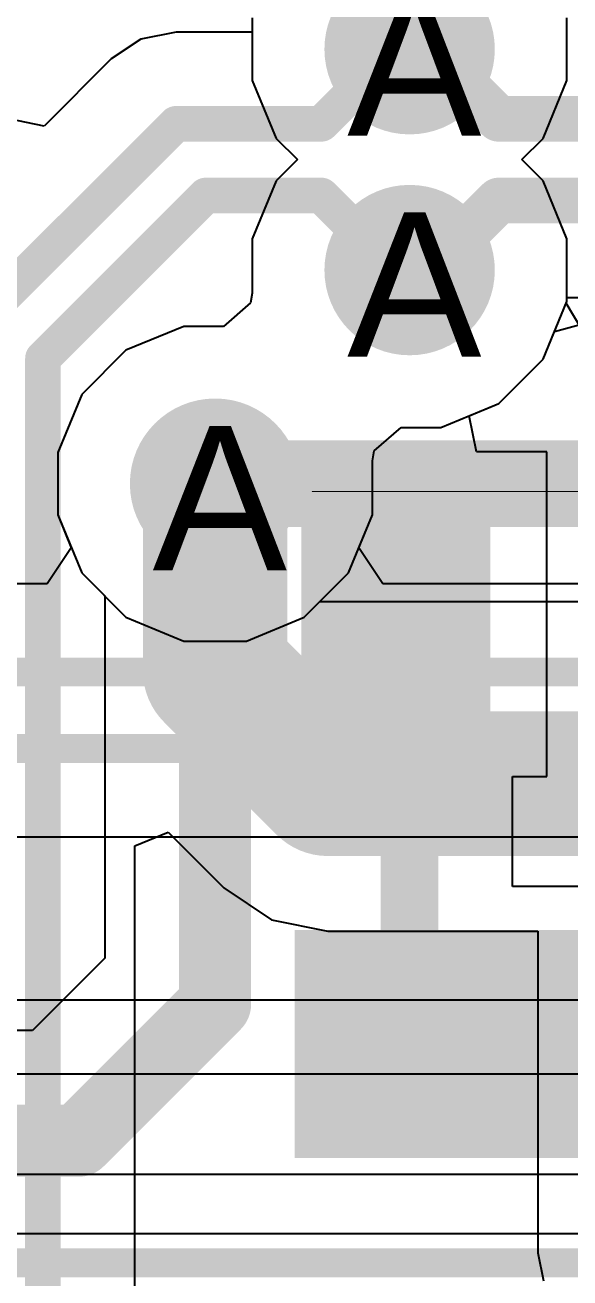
# Model space of a CAD drawing. Header units: inches. Extents: x 0 to 5271, y 0 to 5417.
# Drawn here: x 68.591 to 70.51, y 88.583 to 92.995 of the extents above; entities that cross this region are included whole.
import ezdxf

# ---------------------------------------------------------------- set-up
doc = ezdxf.new("R2010")
doc.units = ezdxf.units.IN
for name, color, linetype in [('Bottom Layer', 5, 'Continuous'), ('Drill Drawing', 1, 'Continuous'), ('L2_GND1', 16, 'Continuous'), ('L3_SIG1', 76, 'Continuous'), ('L4_PWR', 90, 'Continuous'), ('L5_GND2', 156, 'Continuous'), ('L6_SIG2', 130, 'Continuous'), ('L7_GND3', 216, 'Continuous'), ('Top Layer', 1, 'Continuous'), ('Top Overlay', 2, 'Continuous'), ('Top Paste', 8, 'Continuous'), ('Top Solder', 216, 'Continuous'), ('Via Holes', 16, 'Continuous')]:
    doc.layers.add(name, color=color, linetype=linetype)
doc.styles.add('Arial', font='', dxfattribs={"height": 0.2})
doc.styles.get('Arial').set_extended_font_data('Arial')

# ---------------------------------------------------------------- blocks, each defined once
blk = doc.blocks.new('SOT_23_5_273')
at = {"layer": 'Top Layer'}
for points in [[(-1.85, 1.25), (-0.75, 1.25), (-0.75, 0.65), (-1.85, 0.65)], [(0.75, 1.25), (1.85, 1.25), (1.85, 0.65), (0.75, 0.65)], [(-1.85, 0.3), (-0.75, 0.3), (-0.75, -0.3), (-1.85, -0.3)], [(-1.85, -0.65), (-0.75, -0.65), (-0.75, -1.25), (-1.85, -1.25)], [(0.75, -0.65), (1.85, -0.65), (1.85, -1.25), (0.75, -1.25)]]:
    blk.add_hatch(color=1, dxfattribs=at).paths.add_polyline_path(points)
at = {"layer": 'Top Paste'}
for points in [[(-1.85, 1.25), (-0.75, 1.25), (-0.75, 0.65), (-1.85, 0.65)], [(0.75, 1.25), (1.85, 1.25), (1.85, 0.65), (0.75, 0.65)], [(-1.85, 0.3), (-0.75, 0.3), (-0.75, -0.3), (-1.85, -0.3)], [(-1.85, -0.65), (-0.75, -0.65), (-0.75, -1.25), (-1.85, -1.25)], [(0.75, -0.65), (1.85, -0.65), (1.85, -1.25), (0.75, -1.25)]]:
    blk.add_hatch(color=8, dxfattribs=at).paths.add_polyline_path(points)
at = {"layer": 'Top Solder'}
for points in [[(-1.9516, 1.3516), (-0.6484, 1.3516), (-0.6484, 0.5484), (-1.9516, 0.5484)], [(0.6484, 1.3516), (1.9516, 1.3516), (1.9516, 0.5484), (0.6484, 0.5484)], [(-1.9516, 0.4016), (-0.6484, 0.4016), (-0.6484, -0.4016), (-1.9516, -0.4016)], [(-1.9516, -0.5484), (-0.6484, -0.5484), (-0.6484, -1.3516), (-1.9516, -1.3516)], [(0.6484, -0.5484), (1.9516, -0.5484), (1.9516, -1.3516), (0.6484, -1.3516)]]:
    blk.add_hatch(color=216, dxfattribs=at).paths.add_polyline_path(points)
at = {"layer": 'Top Overlay'}
for points in [[(0.8736, 1.4986, 0.127, 0.127, 0), (-0.879, 1.4986, 0.127, 0.127, 0)], [(-0.879, 1.4986, 0.127, 0.127, 0), (-0.879, 1.3986, 0.127, 0.127, 0)], [(0.8736, 1.4986, 0.127, 0.127, 0), (0.8736, 1.3986, 0.127, 0.127, 0)], [(-2.0066, 0.9398, 0.127, 0.127, 0), (-2.1336, 1.0668, 0.127, 0.127, 0)], [(-2.1336, 1.0668, 0.127, 0.127, 0), (-2.1336, 0.8128, 0.127, 0.127, 0)], [(-2.0066, 0.9398, 0.127, 0.127, 0), (-2.1336, 0.8128, 0.127, 0.127, 0)], [(0.88, 0.44, 0.127, 0.127, 0), (0.88, -0.418, 0.127, 0.127, 0)], [(-0.879, -1.3986, 0.127, 0.127, 0), (-0.879, -1.4986, 0.127, 0.127, 0)], [(0.8736, -1.3986, 0.127, 0.127, 0), (0.8736, -1.4986, 0.127, 0.127, 0)], [(0.8736, -1.4986, 0.127, 0.127, 0), (-0.879, -1.4986, 0.127, 0.127, 0)]]:
    blk.add_lwpolyline(points, format="xyseb", dxfattribs=at)
for points in [[(-0.9108, 1.4986, 0.0635, 0.0635, 1), (-0.8473, 1.4986, 0.0635, 0.0635, 1)], [(-0.9108, 1.4986, 0.0635, 0.0635, 1), (-0.8473, 1.4986, 0.0635, 0.0635, 1)], [(0.8418, 1.4986, 0.0635, 0.0635, 1), (0.9053, 1.4986, 0.0635, 0.0635, 1)], [(0.8418, 1.4986, 0.0635, 0.0635, 1), (0.9053, 1.4986, 0.0635, 0.0635, 1)], [(-0.9108, 1.3986, 0.0635, 0.0635, 1), (-0.8473, 1.3986, 0.0635, 0.0635, 1)], [(0.8418, 1.3986, 0.0635, 0.0635, 1), (0.9053, 1.3986, 0.0635, 0.0635, 1)], [(-2.1654, 1.0668, 0.0635, 0.0635, 1), (-2.1019, 1.0668, 0.0635, 0.0635, 1)], [(-2.1654, 1.0668, 0.0635, 0.0635, 1), (-2.1019, 1.0668, 0.0635, 0.0635, 1)], [(-2.0384, 0.9398, 0.0635, 0.0635, 1), (-1.9749, 0.9398, 0.0635, 0.0635, 1)], [(-2.0384, 0.9398, 0.0635, 0.0635, 1), (-1.9749, 0.9398, 0.0635, 0.0635, 1)], [(-2.1654, 0.8128, 0.0635, 0.0635, 1), (-2.1019, 0.8128, 0.0635, 0.0635, 1)], [(-2.1654, 0.8128, 0.0635, 0.0635, 1), (-2.1019, 0.8128, 0.0635, 0.0635, 1)], [(0.8482, 0.44, 0.0635, 0.0635, 1), (0.9117, 0.44, 0.0635, 0.0635, 1)], [(0.8482, -0.418, 0.0635, 0.0635, 1), (0.9117, -0.418, 0.0635, 0.0635, 1)], [(-0.9108, -1.3986, 0.0635, 0.0635, 1), (-0.8473, -1.3986, 0.0635, 0.0635, 1)], [(0.8418, -1.3986, 0.0635, 0.0635, 1), (0.9053, -1.3986, 0.0635, 0.0635, 1)], [(-0.9108, -1.4986, 0.0635, 0.0635, 1), (-0.8473, -1.4986, 0.0635, 0.0635, 1)], [(-0.9108, -1.4986, 0.0635, 0.0635, 1), (-0.8473, -1.4986, 0.0635, 0.0635, 1)], [(0.8418, -1.4986, 0.0635, 0.0635, 1), (0.9053, -1.4986, 0.0635, 0.0635, 1)], [(0.8418, -1.4986, 0.0635, 0.0635, 1), (0.9053, -1.4986, 0.0635, 0.0635, 1)]]:
    blk.add_lwpolyline(points, format="xyseb", close=True, dxfattribs=at)
blk = doc.blocks.new('RES_0402_283')
at = {"layer": 'Top Layer'}
for points in [[(-0.6985, -0.3175), (-0.6985, 0.3175), (-0.2413, 0.3175), (-0.2413, -0.3175)], [(0.2413, -0.3175), (0.2413, 0.3175), (0.6985, 0.3175), (0.6985, -0.3175)]]:
    blk.add_hatch(color=1, dxfattribs=at).paths.add_polyline_path(points)
at = {"layer": 'Top Paste'}
for points in [[(-0.6985, -0.3175), (-0.6985, 0.3175), (-0.2413, 0.3175), (-0.2413, -0.3175)], [(0.2413, -0.3175), (0.2413, 0.3175), (0.6985, 0.3175), (0.6985, -0.3175)]]:
    blk.add_hatch(color=8, dxfattribs=at).paths.add_polyline_path(points)
at = {"layer": 'Top Solder'}
for points in [[(-0.7535, -0.3725), (-0.7535, 0.3725), (-0.1863, 0.3725), (-0.1863, -0.3725)], [(0.1863, -0.3725), (0.1863, 0.3725), (0.7535, 0.3725), (0.7535, -0.3725)]]:
    blk.add_hatch(color=216, dxfattribs=at).paths.add_polyline_path(points)
at = {"layer": 'Top Overlay'}
for points in [[(0.7874, 0.4064, 0.127, 0.127, 0), (-0.7874, 0.4064, 0.127, 0.127, 0)], [(-0.7874, 0.4064, 0.127, 0.127, 0), (-0.7874, -0.4064, 0.127, 0.127, 0)], [(0.7874, 0.4064, 0.127, 0.127, 0), (0.7874, -0.4064, 0.127, 0.127, 0)], [(0.7874, -0.4064, 0.127, 0.127, 0), (-0.7874, -0.4064, 0.127, 0.127, 0)], [(0.8128, -0.4318, 0.00323, 0.00323, 0), (-0.8128, -0.4318, 0.00323, 0.00323, 0)]]:
    blk.add_lwpolyline(points, format="xyseb", dxfattribs=at)
for points in [[(-0.8191, 0.4064, 0.0635, 0.0635, 1), (-0.7556, 0.4064, 0.0635, 0.0635, 1)], [(-0.8191, 0.4064, 0.0635, 0.0635, 1), (-0.7556, 0.4064, 0.0635, 0.0635, 1)], [(0.7556, 0.4064, 0.0635, 0.0635, 1), (0.8191, 0.4064, 0.0635, 0.0635, 1)], [(0.7556, 0.4064, 0.0635, 0.0635, 1), (0.8191, 0.4064, 0.0635, 0.0635, 1)], [(-0.8191, -0.4064, 0.0635, 0.0635, 1), (-0.7556, -0.4064, 0.0635, 0.0635, 1)], [(-0.8191, -0.4064, 0.0635, 0.0635, 1), (-0.7556, -0.4064, 0.0635, 0.0635, 1)], [(0.7556, -0.4064, 0.0635, 0.0635, 1), (0.8191, -0.4064, 0.0635, 0.0635, 1)], [(0.7556, -0.4064, 0.0635, 0.0635, 1), (0.8191, -0.4064, 0.0635, 0.0635, 1)], [(-0.8136, -0.4318, 0.00161, 0.00161, 1), (-0.812, -0.4318, 0.00161, 0.00161, 1)], [(0.812, -0.4318, 0.00161, 0.00161, 1), (0.8136, -0.4318, 0.00161, 0.00161, 1)]]:
    blk.add_lwpolyline(points, format="xyseb", close=True, dxfattribs=at)

msp = doc.modelspace()

# ---------------------------------------------------------------- hatches: boundary and pattern name
at = {"layer": 'Bottom Layer'}
h = msp.add_hatch(color=5, dxfattribs=at)
edge = h.paths.add_edge_path()
edge.add_arc((69.9453, 92.9095), 0.3, 0, 360)
h = msp.add_hatch(color=5, dxfattribs=at)
edge = h.paths.add_edge_path()
edge.add_arc((69.9453, 92.1317), 0.3, 0, 360)
h = msp.add_hatch(color=5, dxfattribs=at)
edge = h.paths.add_edge_path()
edge.add_arc((69.2604, 91.3795), 0.3, 0, 360)
at = {"layer": 'L2_GND1'}
h = msp.add_hatch(color=16, dxfattribs=at)
edge = h.paths.add_edge_path()
edge.add_arc((69.9453, 92.9095), 0.3, 0, 360)
h = msp.add_hatch(color=16, dxfattribs=at)
edge = h.paths.add_edge_path()
edge.add_arc((69.9453, 92.1317), 0.3, 0, 360)
h = msp.add_hatch(color=16, dxfattribs=at)
edge = h.paths.add_edge_path()
edge.add_arc((69.2604, 91.3795), 0.3, 0, 360)
at = {"layer": 'L3_SIG1'}
h = msp.add_hatch(color=76, dxfattribs=at)
edge = h.paths.add_edge_path()
edge.add_arc((69.9453, 92.9095), 0.3, 0, 360)
h = msp.add_hatch(color=76, dxfattribs=at)
edge = h.paths.add_edge_path()
edge.add_arc((69.9453, 92.1317), 0.3, 0, 360)
h = msp.add_hatch(color=76, dxfattribs=at)
edge = h.paths.add_edge_path()
edge.add_arc((69.2604, 91.3795), 0.3, 0, 360)
at = {"layer": 'L4_PWR'}
h = msp.add_hatch(color=90, dxfattribs=at)
edge = h.paths.add_edge_path()
edge.add_arc((69.9453, 92.9095), 0.3, 0, 360)
h = msp.add_hatch(color=90, dxfattribs=at)
edge = h.paths.add_edge_path()
edge.add_arc((69.9453, 92.1317), 0.3, 0, 360)
h = msp.add_hatch(color=90, dxfattribs=at)
edge = h.paths.add_edge_path()
edge.add_arc((69.2604, 91.3795), 0.3, 0, 360)
at = {"layer": 'L5_GND2'}
h = msp.add_hatch(color=156, dxfattribs=at)
edge = h.paths.add_edge_path()
edge.add_arc((69.9453, 92.9095), 0.3, 0, 360)
h = msp.add_hatch(color=156, dxfattribs=at)
edge = h.paths.add_edge_path()
edge.add_arc((69.9453, 92.1317), 0.3, 0, 360)
h = msp.add_hatch(color=156, dxfattribs=at)
edge = h.paths.add_edge_path()
edge.add_arc((69.2604, 91.3795), 0.3, 0, 360)
at = {"layer": 'L6_SIG2'}
h = msp.add_hatch(color=130, dxfattribs=at)
edge = h.paths.add_edge_path()
edge.add_arc((69.9453, 92.9095), 0.3, 0, 360)
h = msp.add_hatch(color=130, dxfattribs=at)
edge = h.paths.add_edge_path()
edge.add_arc((69.9453, 92.1317), 0.3, 0, 360)
h = msp.add_hatch(color=130, dxfattribs=at)
edge = h.paths.add_edge_path()
edge.add_arc((69.2604, 91.3795), 0.3, 0, 360)
at = {"layer": 'L7_GND3'}
h = msp.add_hatch(color=216, dxfattribs=at)
edge = h.paths.add_edge_path()
edge.add_arc((69.9453, 92.9095), 0.3, 0, 360)
h = msp.add_hatch(color=216, dxfattribs=at)
edge = h.paths.add_edge_path()
edge.add_arc((69.9453, 92.1317), 0.3, 0, 360)
h = msp.add_hatch(color=216, dxfattribs=at)
edge = h.paths.add_edge_path()
edge.add_arc((69.2604, 91.3795), 0.3, 0, 360)
at = {"layer": 'Top Layer'}
h = msp.add_hatch(color=1, dxfattribs=at)
edge = h.paths.add_edge_path()
edge.add_arc((69.9453, 92.9095), 0.3, 0, 360)
h = msp.add_hatch(color=1, dxfattribs=at)
edge = h.paths.add_edge_path()
edge.add_arc((69.9453, 92.1317), 0.3, 0, 360)
h = msp.add_hatch(color=1, dxfattribs=at)
edge = h.paths.add_edge_path()
edge.add_arc((69.2604, 91.3795), 0.3, 0, 360)
at = {"layer": 'Via Holes'}
h = msp.add_hatch(color=7, dxfattribs=at)
edge = h.paths.add_edge_path()
edge.add_arc((69.9453, 92.9095), 0.15, 0, 360)
h = msp.add_hatch(color=7, dxfattribs=at)
edge = h.paths.add_edge_path()
edge.add_arc((69.9453, 92.1317), 0.15, 0, 360)
h = msp.add_hatch(color=7, dxfattribs=at)
edge = h.paths.add_edge_path()
edge.add_arc((69.2604, 91.3795), 0.15, 0, 360)

# ---------------------------------------------------------------- linework, layer by layer
at = {"layer": 'Bottom Layer'}
for p, q in [((69.3913, 93.0197), (69.3913, 92.7993)), ((69.3913, 92.7993), (69.4756, 92.5956)), ((69.4756, 92.5956), (69.5507, 92.5206)), ((69.5507, 92.5206), (69.4756, 92.4455)), ((69.4756, 92.4455), (69.3913, 92.2419)), ((69.3913, 92.2419), (69.3913, 92.0508)), ((69.3913, 92.0508), (69.3852, 92.0161)), ((69.3852, 92.0161), (69.2903, 91.9335)), ((70.4556, 91.9159), (70.6102, 91.9573)), ((69.1502, 91.9335), (68.9466, 91.8492)), ((69.2903, 91.9335), (69.1502, 91.9335)), ((70.415, 91.8178), (70.4556, 91.9159)), ((68.9466, 91.8492), (68.7907, 91.6933)), ((70.2591, 91.662), (70.415, 91.8178)), ((68.7907, 91.6933), (68.7064, 91.4897)), ((70.0555, 91.5777), (70.2591, 91.662)), ((69.8205, 91.495), (69.9154, 91.5777)), ((69.9154, 91.5777), (70.0555, 91.5777)), ((68.7064, 91.4897), (68.7064, 91.2693)), ((69.8144, 91.4603), (69.8205, 91.495)), ((69.8144, 91.2693), (69.8144, 91.4603)), ((68.7064, 91.2693), (68.7907, 91.0657)), ((69.73, 91.0657), (69.8144, 91.2693)), ((68.7907, 91.0657), (68.9466, 90.9098)), ((69.5742, 90.9098), (69.73, 91.0657)), ((68.9466, 90.9098), (69.1502, 90.8255)), ((69.3706, 90.8255), (69.5742, 90.9098)), ((69.1502, 90.8255), (69.3706, 90.8255))]:
    msp.add_line(p, q, dxfattribs=at)
at = {"layer": 'L2_GND1'}
for p, q in [((69.3913, 93.0197), (69.3913, 92.7993)), ((70.4993, 92.7993), (70.4993, 93.0197)), ((69.3913, 92.7993), (69.4756, 92.5956)), ((70.415, 92.5956), (70.4993, 92.7993)), ((69.4756, 92.5956), (69.5507, 92.5206)), ((70.3399, 92.5206), (70.415, 92.5956)), ((69.5507, 92.5206), (69.4756, 92.4455)), ((70.415, 92.4455), (70.3399, 92.5206)), ((69.4756, 92.4455), (69.3913, 92.2419)), ((70.4993, 92.2419), (70.415, 92.4455)), ((69.3913, 92.2419), (69.3913, 92.0508)), ((70.4993, 92.0215), (70.4993, 92.2419)), ((69.3913, 92.0508), (69.3852, 92.0161)), ((69.3852, 92.0161), (69.2903, 91.9335)), ((70.415, 91.8178), (70.4993, 92.0215)), ((69.1502, 91.9335), (68.9466, 91.8492)), ((69.2903, 91.9335), (69.1502, 91.9335)), ((68.9466, 91.8492), (68.7907, 91.6933)), ((70.2591, 91.662), (70.415, 91.8178)), ((68.7907, 91.6933), (68.7064, 91.4897)), ((70.0555, 91.5777), (70.2591, 91.662)), ((69.8205, 91.495), (69.9154, 91.5777)), ((69.9154, 91.5777), (70.0555, 91.5777)), ((68.7064, 91.4897), (68.7064, 91.2693)), ((69.8144, 91.4603), (69.8205, 91.495)), ((69.8144, 91.2693), (69.8144, 91.4603)), ((68.7064, 91.2693), (68.7907, 91.0657)), ((69.73, 91.0657), (69.8144, 91.2693)), ((68.7907, 91.0657), (68.9466, 90.9098)), ((69.5742, 90.9098), (69.73, 91.0657)), ((68.9466, 90.9098), (69.1502, 90.8255)), ((69.3706, 90.8255), (69.5742, 90.9098)), ((69.1502, 90.8255), (69.3706, 90.8255)), ((71.0166, 89.5604), (59.9725, 89.5604)), ((59.9725, 89.3014), (70.9887, 89.3014))]:
    msp.add_line(p, q, dxfattribs=at)
at = {"layer": 'L3_SIG1'}
for p, q in [((69.3913, 93.0197), (69.3913, 92.9698)), ((69.1231, 92.9698), (68.9995, 92.9452)), ((69.3913, 92.9698), (69.1231, 92.9698)), ((68.9995, 92.9452), (68.8947, 92.8752)), ((68.8947, 92.8752), (68.6585, 92.639)), ((68.6585, 92.639), (68.5339, 92.6638)), ((68.9774, 90.104), (69.0948, 90.1526)), ((69.0948, 90.1526), (69.2912, 89.9562)), ((68.9774, 87.1169), (68.9774, 90.104)), ((69.2912, 89.9562), (69.4592, 89.8439)), ((69.4592, 89.8439), (69.6574, 89.8044)), ((69.6574, 89.8044), (70.397, 89.8044)), ((70.397, 89.8044), (70.397, 88.6714)), ((70.397, 88.6714), (70.4168, 88.5723))]:
    msp.add_line(p, q, dxfattribs=at)
for points in [[(69.6345, 92.6468, 0.1256, 0.1256, 0), (69.8971, 92.9095, 0.1256, 0.1256, 0)], [(69.8971, 92.9095, 0.1256, 0.1256, 0), (69.9453, 92.9095, 0.1256, 0.1256, 0)], [(68.4019, 91.9256, 0.1256, 0.1256, 0), (69.1231, 92.6468, 0.1256, 0.1256, 0)], [(69.1231, 92.6468, 0.1256, 0.1256, 0), (69.6345, 92.6468, 0.1256, 0.1256, 0)], [(68.6544, 91.821, 0.1256, 0.1256, 0), (69.2277, 92.3943, 0.1256, 0.1256, 0)], [(69.2277, 92.3943, 0.1256, 0.1256, 0), (69.6345, 92.3943, 0.1256, 0.1256, 0)], [(69.6345, 92.3943, 0.1256, 0.1256, 0), (69.8971, 92.1317, 0.1256, 0.1256, 0)], [(69.8971, 92.1317, 0.1256, 0.1256, 0), (69.9453, 92.1317, 0.1256, 0.1256, 0)], [(68.6544, 86.9831, 0.1256, 0.1256, 0), (68.6544, 91.821, 0.1256, 0.1256, 0)], [(69.2604, 90.7195, 0.508, 0.508, 0), (69.2604, 91.3795, 0.508, 0.508, 0)], [(69.2604, 90.7195, 0.508, 0.508, 0), (69.6574, 90.3224, 0.508, 0.508, 0)], [(69.6574, 90.3224, 0.508, 0.508, 0), (72.226, 90.3224, 0.508, 0.508, 0)]]:
    msp.add_lwpolyline(points, format="xyseb", dxfattribs=at)
for points in [[(69.8657, 92.9095, 0.0628, 0.0628, 1), (69.9285, 92.9095, 0.0628, 0.0628, 1)], [(69.8657, 92.9095, 0.0628, 0.0628, 1), (69.9285, 92.9095, 0.0628, 0.0628, 1)], [(69.9139, 92.9095, 0.0628, 0.0628, 1), (69.9767, 92.9095, 0.0628, 0.0628, 1)], [(69.0917, 92.6468, 0.0628, 0.0628, 1), (69.1545, 92.6468, 0.0628, 0.0628, 1)], [(69.0917, 92.6468, 0.0628, 0.0628, 1), (69.1545, 92.6468, 0.0628, 0.0628, 1)], [(69.6031, 92.6468, 0.0628, 0.0628, 1), (69.6659, 92.6468, 0.0628, 0.0628, 1)], [(69.6031, 92.6468, 0.0628, 0.0628, 1), (69.6659, 92.6468, 0.0628, 0.0628, 1)], [(69.1963, 92.3943, 0.0628, 0.0628, 1), (69.2591, 92.3943, 0.0628, 0.0628, 1)], [(69.1963, 92.3943, 0.0628, 0.0628, 1), (69.2591, 92.3943, 0.0628, 0.0628, 1)], [(69.6031, 92.3943, 0.0628, 0.0628, 1), (69.6659, 92.3943, 0.0628, 0.0628, 1)], [(69.6031, 92.3943, 0.0628, 0.0628, 1), (69.6659, 92.3943, 0.0628, 0.0628, 1)], [(69.8657, 92.1317, 0.0628, 0.0628, 1), (69.9285, 92.1317, 0.0628, 0.0628, 1)], [(69.8657, 92.1317, 0.0628, 0.0628, 1), (69.9285, 92.1317, 0.0628, 0.0628, 1)], [(69.9139, 92.1317, 0.0628, 0.0628, 1), (69.9767, 92.1317, 0.0628, 0.0628, 1)], [(68.6231, 91.821, 0.0628, 0.0628, 1), (68.6858, 91.821, 0.0628, 0.0628, 1)], [(68.6231, 91.821, 0.0628, 0.0628, 1), (68.6858, 91.821, 0.0628, 0.0628, 1)], [(69.1334, 91.3795, 0.254, 0.254, 1), (69.3874, 91.3795, 0.254, 0.254, 1)], [(69.1334, 90.7195, 0.254, 0.254, 1), (69.3874, 90.7195, 0.254, 0.254, 1)], [(69.1334, 90.7195, 0.254, 0.254, 1), (69.3874, 90.7195, 0.254, 0.254, 1)], [(69.5304, 90.3224, 0.254, 0.254, 1), (69.7844, 90.3224, 0.254, 0.254, 1)], [(69.5304, 90.3224, 0.254, 0.254, 1), (69.7844, 90.3224, 0.254, 0.254, 1)]]:
    msp.add_lwpolyline(points, format="xyseb", close=True, dxfattribs=at)
at = {"layer": 'L4_PWR'}
for p, q in [((69.3913, 93.0197), (69.3913, 92.7993)), ((70.4993, 92.7993), (70.4993, 93.0197)), ((69.3913, 92.7993), (69.4756, 92.5956)), ((70.415, 92.5956), (70.4993, 92.7993)), ((69.4756, 92.5956), (69.5507, 92.5206)), ((70.3399, 92.5206), (70.415, 92.5956)), ((69.5507, 92.5206), (69.4756, 92.4455)), ((70.415, 92.4455), (70.3399, 92.5206)), ((69.4756, 92.4455), (69.3913, 92.2419)), ((70.4993, 92.2419), (70.415, 92.4455)), ((69.3913, 92.2419), (69.3913, 92.0508)), ((70.4993, 92.0215), (70.4993, 92.2419)), ((69.3913, 92.0508), (69.3852, 92.0161)), ((69.3852, 92.0161), (69.2903, 91.9335)), ((70.415, 91.8178), (70.4993, 92.0215)), ((69.1502, 91.9335), (68.9466, 91.8492)), ((69.2903, 91.9335), (69.1502, 91.9335)), ((68.9466, 91.8492), (68.7907, 91.6933)), ((70.2591, 91.662), (70.415, 91.8178)), ((68.7907, 91.6933), (68.7064, 91.4897)), ((70.0555, 91.5777), (70.2591, 91.662)), ((69.8205, 91.495), (69.9154, 91.5777)), ((69.9154, 91.5777), (70.0555, 91.5777)), ((68.7064, 91.4897), (68.7064, 91.2693)), ((69.8144, 91.4603), (69.8205, 91.495)), ((69.8144, 91.2693), (69.8144, 91.4603)), ((68.7064, 91.2693), (68.7907, 91.0657)), ((69.73, 91.0657), (69.8144, 91.2693)), ((68.7907, 91.0657), (68.9466, 90.9098)), ((69.5742, 90.9098), (69.73, 91.0657)), ((68.9466, 90.9098), (69.1502, 90.8255)), ((69.3706, 90.8255), (69.5742, 90.9098)), ((69.1502, 90.8255), (69.3706, 90.8255))]:
    msp.add_line(p, q, dxfattribs=at)
at = {"layer": 'L5_GND2'}
for p, q in [((69.3913, 93.0197), (69.3913, 92.7993)), ((70.4993, 92.7993), (70.4993, 93.0197)), ((69.3913, 92.7993), (69.4756, 92.5956)), ((70.415, 92.5956), (70.4993, 92.7993)), ((69.4756, 92.5956), (69.5507, 92.5206)), ((70.3399, 92.5206), (70.415, 92.5956)), ((69.5507, 92.5206), (69.4756, 92.4455)), ((70.415, 92.4455), (70.3399, 92.5206)), ((69.4756, 92.4455), (69.3913, 92.2419)), ((70.4993, 92.2419), (70.415, 92.4455)), ((69.3913, 92.2419), (69.3913, 92.0508)), ((70.4993, 92.0215), (70.4993, 92.2419)), ((69.3913, 92.0508), (69.3852, 92.0161)), ((69.3852, 92.0161), (69.2903, 91.9335)), ((70.415, 91.8178), (70.4993, 92.0215)), ((69.1502, 91.9335), (68.9466, 91.8492)), ((69.2903, 91.9335), (69.1502, 91.9335)), ((68.9466, 91.8492), (68.7907, 91.6933)), ((70.2591, 91.662), (70.415, 91.8178)), ((68.7907, 91.6933), (68.7064, 91.4897)), ((70.0555, 91.5777), (70.2591, 91.662)), ((69.8205, 91.495), (69.9154, 91.5777)), ((69.9154, 91.5777), (70.0555, 91.5777)), ((68.7064, 91.4897), (68.7064, 91.2693)), ((69.8144, 91.4603), (69.8205, 91.495)), ((69.8144, 91.2693), (69.8144, 91.4603)), ((68.7064, 91.2693), (68.7541, 91.1542)), ((69.7667, 91.1542), (69.8144, 91.2693)), ((68.7541, 91.1542), (68.6692, 91.0272)), ((69.8515, 91.0272), (69.7667, 91.1542)), ((68.6692, 91.0272), (68.4463, 91.0272)), ((85.1784, 91.0272), (69.8515, 91.0272)), ((68.206, 90.1364), (84.9381, 90.1364)), ((71.0292, 88.9466), (62.4194, 88.9466))]:
    msp.add_line(p, q, dxfattribs=at)
for points in [[(68.3176, 90.7164, 0.1016, 0.1016, 0), (85.1784, 90.7164, 0.1016, 0.1016, 0)], [(68.206, 90.4472, 0.1016, 0.1016, 0), (85.0668, 90.4472, 0.1016, 0.1016, 0)], [(62.2907, 88.6358, 0.1016, 0.1016, 0), (73.5477, 88.6358, 0.1016, 0.1016, 0)]]:
    msp.add_lwpolyline(points, format="xyseb", dxfattribs=at)
at = {"layer": 'L6_SIG2'}
for p, q in [((69.3913, 93.0197), (69.3913, 92.7993)), ((70.4993, 92.7993), (70.4993, 93.0197)), ((69.3913, 92.7993), (69.4756, 92.5956)), ((70.415, 92.5956), (70.4993, 92.7993)), ((69.4756, 92.5956), (69.5507, 92.5206)), ((70.3399, 92.5206), (70.415, 92.5956)), ((69.5507, 92.5206), (69.4756, 92.4455)), ((70.415, 92.4455), (70.3399, 92.5206)), ((69.4756, 92.4455), (69.3913, 92.2419)), ((70.4993, 92.2419), (70.415, 92.4455)), ((69.3913, 92.2419), (69.3913, 92.0508)), ((70.4993, 92.0215), (70.4993, 92.2419)), ((69.3913, 92.0508), (69.3852, 92.0161)), ((69.3852, 92.0161), (69.2903, 91.9335)), ((70.4965, 92.0148), (70.4993, 92.0215)), ((70.5778, 91.8792), (70.4965, 92.0148)), ((69.1502, 91.9335), (68.9466, 91.8492)), ((69.2903, 91.9335), (69.1502, 91.9335)), ((68.9466, 91.8492), (68.7907, 91.6933)), ((68.7907, 91.6933), (68.7064, 91.4897)), ((68.7064, 91.4897), (68.7064, 91.2693)), ((68.7064, 91.2693), (68.7907, 91.0657)), ((68.7907, 91.0657), (68.9466, 90.9098)), ((69.5742, 90.9098), (69.6295, 90.9651)), ((69.6295, 90.9651), (70.7351, 90.9651)), ((68.9466, 90.9098), (69.1502, 90.8255)), ((69.3706, 90.8255), (69.5742, 90.9098)), ((69.1502, 90.8255), (69.3706, 90.8255)), ((71.3197, 88.7378), (68.3825, 88.7378))]:
    msp.add_line(p, q, dxfattribs=at)
msp.add_lwpolyline([(69.2604, 91.3795, 0.3048, 0.3048, 0), (70.7351, 91.3795, 0.3048, 0.3048, 0)], format="xyseb", dxfattribs=at)
msp.add_lwpolyline([(69.1842, 91.3795, 0.1524, 0.1524, 1), (69.3366, 91.3795, 0.1524, 0.1524, 1)], format="xyseb", close=True, dxfattribs=at)
at = {"layer": 'L7_GND3'}
for p, q in [((69.3913, 93.0197), (69.3913, 92.7993)), ((70.4993, 92.7993), (70.4993, 93.0197)), ((69.3913, 92.7993), (69.4756, 92.5956)), ((70.415, 92.5956), (70.4993, 92.7993)), ((69.4756, 92.5956), (69.5507, 92.5206)), ((70.3399, 92.5206), (70.415, 92.5956)), ((69.5507, 92.5206), (69.4756, 92.4455)), ((70.415, 92.4455), (70.3399, 92.5206)), ((69.4756, 92.4455), (69.3913, 92.2419)), ((70.4993, 92.2419), (70.415, 92.4455)), ((69.3913, 92.2419), (69.3913, 92.0508)), ((70.4993, 92.0215), (70.4993, 92.2419)), ((69.3913, 92.0508), (69.3852, 92.0161)), ((69.3852, 92.0161), (69.2903, 91.9335)), ((70.415, 91.8178), (70.4993, 92.0215)), ((69.1502, 91.9335), (68.9466, 91.8492)), ((69.2903, 91.9335), (69.1502, 91.9335)), ((68.9466, 91.8492), (68.7907, 91.6933)), ((70.2591, 91.662), (70.415, 91.8178)), ((68.7907, 91.6933), (68.7064, 91.4897)), ((70.0555, 91.5777), (70.2591, 91.662)), ((69.8205, 91.495), (69.9154, 91.5777)), ((69.9154, 91.5777), (70.0555, 91.5777)), ((68.7064, 91.4897), (68.7064, 91.2693)), ((69.8144, 91.4603), (69.8205, 91.495)), ((69.8144, 91.2693), (69.8144, 91.4603)), ((68.7064, 91.2693), (68.7907, 91.0657)), ((69.73, 91.0657), (69.8144, 91.2693)), ((68.7907, 91.0657), (68.9466, 90.9098)), ((69.5742, 90.9098), (69.73, 91.0657)), ((68.9466, 90.9098), (69.1502, 90.8255)), ((69.3706, 90.8255), (69.5742, 90.9098)), ((69.1502, 90.8255), (69.3706, 90.8255))]:
    msp.add_line(p, q, dxfattribs=at)
at = {"layer": 'Top Layer'}
for p, q in [((69.3913, 93.0197), (69.3913, 92.7993)), ((69.3913, 92.7993), (69.4756, 92.5956)), ((69.4756, 92.5956), (69.5507, 92.5206)), ((69.5507, 92.5206), (69.4756, 92.4455)), ((69.4756, 92.4455), (69.3913, 92.2419)), ((69.3913, 92.2419), (69.3913, 92.0508)), ((69.3913, 92.0508), (69.3852, 92.0161)), ((70.4993, 92.0215), (70.4993, 92.0357)), ((70.4993, 92.0357), (72.5405, 92.0357)), ((69.3852, 92.0161), (69.2903, 91.9335)), ((70.415, 91.8178), (70.4993, 92.0215)), ((69.1502, 91.9335), (68.9466, 91.8492)), ((69.2903, 91.9335), (69.1502, 91.9335)), ((68.9466, 91.8492), (68.7907, 91.6933)), ((70.2591, 91.662), (70.415, 91.8178)), ((68.7907, 91.6933), (68.7064, 91.4897)), ((70.155, 91.6189), (70.2591, 91.662)), ((70.1803, 91.4919), (70.155, 91.6189)), ((68.7064, 91.4897), (68.7064, 91.2693)), ((70.4279, 91.4919), (70.1803, 91.4919)), ((70.4279, 90.3489), (70.4279, 91.4919)), ((68.7064, 91.2693), (68.7907, 91.0657)), ((68.7907, 91.0657), (68.8719, 90.9845)), ((68.8719, 90.9845), (68.8719, 89.7085)), ((70.3079, 89.9606), (70.3079, 90.3489)), ((70.3079, 90.3489), (70.4279, 90.3489)), ((70.996, 89.9606), (70.3079, 89.9606)), ((68.8719, 89.7085), (68.6178, 89.4544)), ((68.6178, 89.4544), (63.6663, 89.4544))]:
    msp.add_line(p, q, dxfattribs=at)
for points in [[(69.9453, 92.9095, 0.1608, 0.1608, 0), (70.0141, 92.9095, 0.1608, 0.1608, 0)], [(70.0141, 92.9095, 0.1608, 0.1608, 0), (70.2591, 92.6644, 0.1608, 0.1608, 0)], [(70.2591, 92.6644, 0.1608, 0.1608, 0), (72.8009, 92.6644, 0.1608, 0.1608, 0)], [(70.0141, 92.1317, 0.1608, 0.1608, 0), (70.2591, 92.3767, 0.1608, 0.1608, 0)], [(70.2591, 92.3767, 0.1608, 0.1608, 0), (72.6817, 92.3767, 0.1608, 0.1608, 0)], [(69.9453, 92.1317, 0.1608, 0.1608, 0), (70.0141, 92.1317, 0.1608, 0.1608, 0)], [(69.2604, 89.5476, 0.254, 0.254, 0), (69.2604, 91.3795, 0.254, 0.254, 0)], [(69.9453, 89.5796, 0.2032, 0.2032, 0), (69.9453, 90.9204, 0.2032, 0.2032, 0)], [(68.7787, 89.0659, 0.254, 0.254, 0), (69.2604, 89.5476, 0.254, 0.254, 0)], [(69.9453, 89.5796, 0.2032, 0.2032, 0), (70.1183, 89.4066, 0.2032, 0.2032, 0)], [(70.1183, 89.4066, 0.2032, 0.2032, 0), (70.192, 89.4066, 0.2032, 0.2032, 0)], [(70.5395, 89.3826, 0.2032, 0.2032, 0), (71.5427, 89.3826, 0.2032, 0.2032, 0)], [(62.9358, 89.0659, 0.254, 0.254, 0), (68.7787, 89.0659, 0.254, 0.254, 0)]]:
    msp.add_lwpolyline(points, format="xyseb", dxfattribs=at)
for points in [[(69.9051, 92.9095, 0.0804, 0.0804, 1), (69.9855, 92.9095, 0.0804, 0.0804, 1)], [(69.9739, 92.9095, 0.0804, 0.0804, 1), (70.0543, 92.9095, 0.0804, 0.0804, 1)], [(69.9739, 92.9095, 0.0804, 0.0804, 1), (70.0543, 92.9095, 0.0804, 0.0804, 1)], [(70.2189, 92.6644, 0.0804, 0.0804, 1), (70.2993, 92.6644, 0.0804, 0.0804, 1)], [(70.2189, 92.6644, 0.0804, 0.0804, 1), (70.2993, 92.6644, 0.0804, 0.0804, 1)], [(70.2189, 92.3767, 0.0804, 0.0804, 1), (70.2993, 92.3767, 0.0804, 0.0804, 1)], [(70.2189, 92.3767, 0.0804, 0.0804, 1), (70.2993, 92.3767, 0.0804, 0.0804, 1)], [(69.9051, 92.1317, 0.0804, 0.0804, 1), (69.9855, 92.1317, 0.0804, 0.0804, 1)], [(69.9739, 92.1317, 0.0804, 0.0804, 1), (70.0543, 92.1317, 0.0804, 0.0804, 1)], [(69.9739, 92.1317, 0.0804, 0.0804, 1), (70.0543, 92.1317, 0.0804, 0.0804, 1)], [(69.1969, 91.3795, 0.127, 0.127, 1), (69.3239, 91.3795, 0.127, 0.127, 1)], [(69.8945, 90.9204, 0.1016, 0.1016, 1), (69.9961, 90.9204, 0.1016, 0.1016, 1)], [(69.1969, 89.5476, 0.127, 0.127, 1), (69.3239, 89.5476, 0.127, 0.127, 1)], [(69.1969, 89.5476, 0.127, 0.127, 1), (69.3239, 89.5476, 0.127, 0.127, 1)], [(69.8945, 89.5796, 0.1016, 0.1016, 1), (69.9961, 89.5796, 0.1016, 0.1016, 1)], [(69.8945, 89.5796, 0.1016, 0.1016, 1), (69.9961, 89.5796, 0.1016, 0.1016, 1)], [(70.0675, 89.4066, 0.1016, 0.1016, 1), (70.1691, 89.4066, 0.1016, 0.1016, 1)], [(70.0675, 89.4066, 0.1016, 0.1016, 1), (70.1691, 89.4066, 0.1016, 0.1016, 1)], [(70.1412, 89.4066, 0.1016, 0.1016, 1), (70.2428, 89.4066, 0.1016, 0.1016, 1)], [(70.4887, 89.3826, 0.1016, 0.1016, 1), (70.5903, 89.3826, 0.1016, 0.1016, 1)], [(68.7152, 89.0659, 0.127, 0.127, 1), (68.8422, 89.0659, 0.127, 0.127, 1)], [(68.7152, 89.0659, 0.127, 0.127, 1), (68.8422, 89.0659, 0.127, 0.127, 1)]]:
    msp.add_lwpolyline(points, format="xyseb", close=True, dxfattribs=at)

# ---------------------------------------------------------------- block references
at = {"rotation": 180}
for name, p in [('RES_0402_283', (70.4152, 90.9203)), ('SOT_23_5_273', (71.492, 88.4566))]:
    msp.add_blockref(name, p, dxfattribs=at)

# ---------------------------------------------------------------- texts
at = {"layer": 'Drill Drawing', "style": 'Arial'}
for p in [(69.7252, 92.6047), (69.7252, 91.8269), (69.0403, 91.0748)]:
    msp.add_text('A', height=0.508, dxfattribs=at).set_placement(p)

doc.saveas('drawing.dxf')
